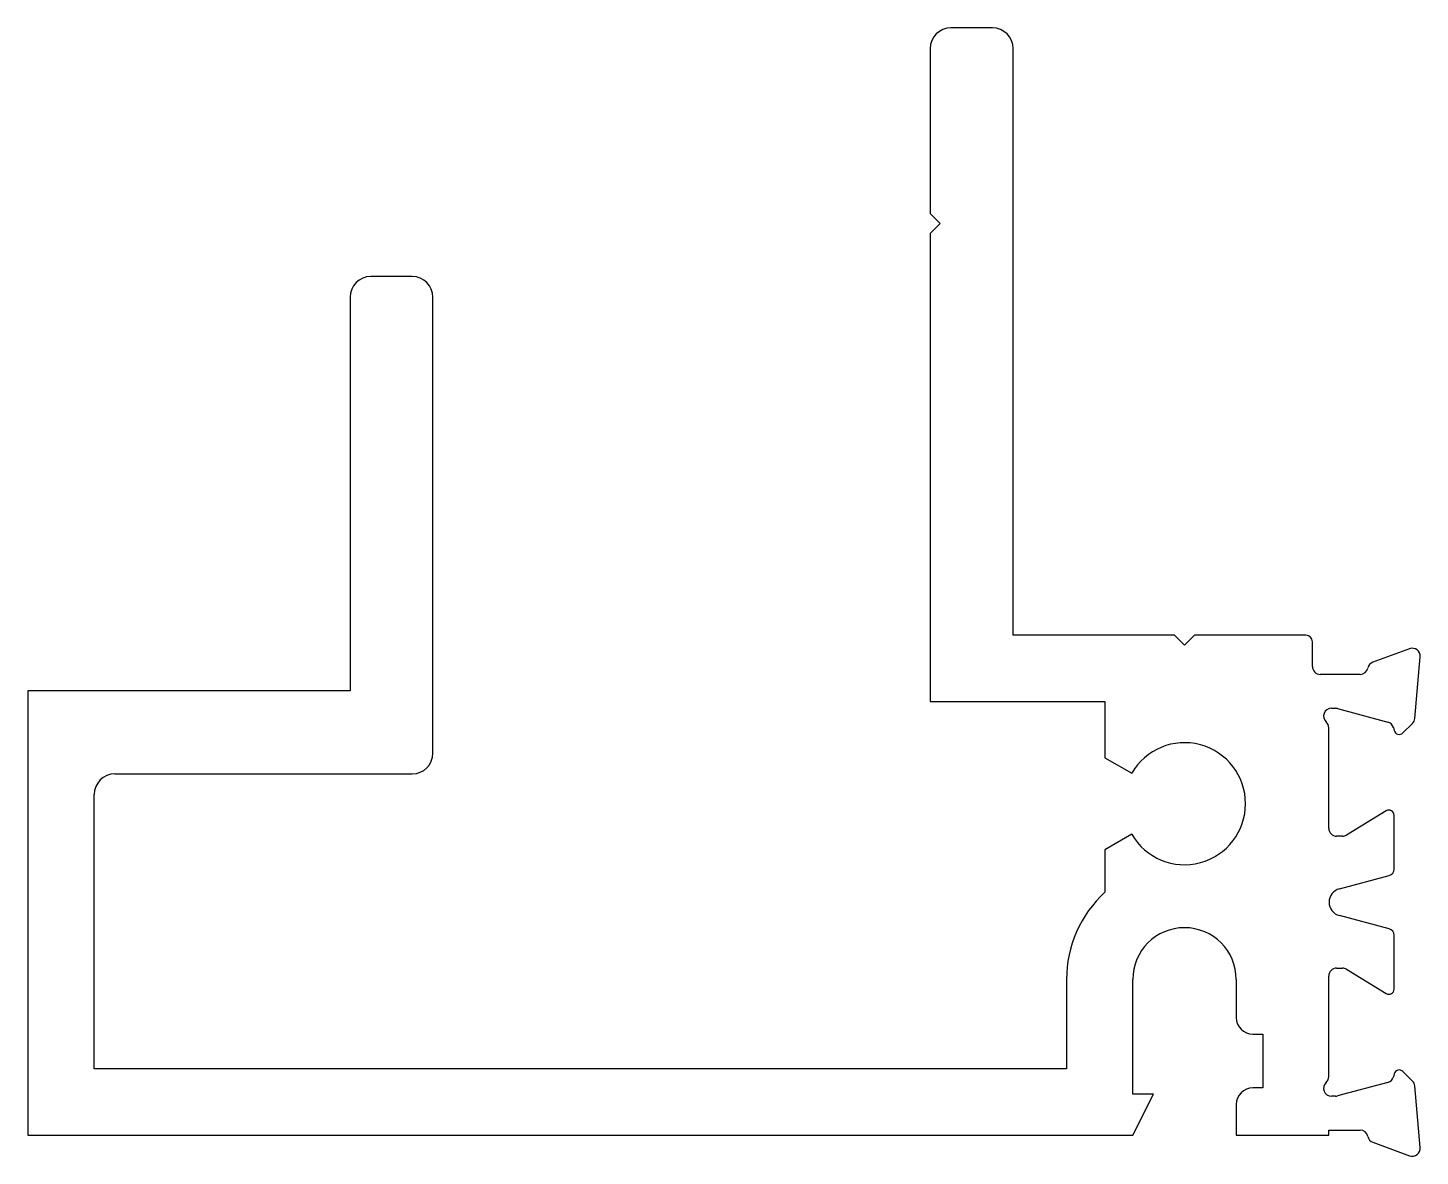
# Model space of a CAD drawing. Extents: x -21.5 to 31.9, y 7.9 to 51.1.
import ezdxf

# ---------------------------------------------------------------- set-up
doc = ezdxf.new("R2010")
doc.units = 0
doc.layers.get('0').update_dxf_attribs({"linetype": 'CONTINUOUS'})

msp = doc.modelspace()

# ---------------------------------------------------------------- linework, layer by layer
for p, q in [((15.466, 51.094), (13.878, 51.094)), ((13.084, 50.3), (13.084, 43.982)), ((16.259, 27.828), (16.259, 50.3)), ((13.084, 43.982), (13.465, 43.601)), ((13.465, 43.601), (13.084, 43.22)), ((13.084, 43.22), (13.084, 25.288)), ((-6.759, 41.569), (-8.347, 41.569)), ((-9.141, 40.775), (-9.141, 25.694)), ((-5.966, 23.313), (-5.966, 40.775)), ((22.446, 27.828), (16.259, 27.828)), ((22.827, 27.447), (22.446, 27.828)), ((23.208, 27.828), (22.827, 27.447)), ((27.479, 27.827), (23.208, 27.828)), ((27.729, 26.631), (27.729, 27.577)), ((31.45, 27.313), (30.04, 26.8)), ((31.645, 24.64), (31.852, 27.005)), ((29.553, 26.331), (28.029, 26.331)), ((-9.141, 25.694), (-21.484, 25.694)), ((-21.484, 25.694), (-21.484, 8.676)), ((13.084, 25.288), (19.779, 25.288)), ((19.779, 25.288), (19.779, 23.136)), ((28.453, 25.031), (28.613, 25.031)), ((28.691, 25.021), (30.617, 24.505)), ((28.353, 20.431), (28.353, 24.284)), ((30.829, 24.293), (30.86, 24.18)), ((31.194, 24.09), (31.558, 24.454)), ((19.779, 23.136), (20.803, 22.545)), ((-18.15, 22.519), (-6.759, 22.519)), ((-18.944, 11.216), (-18.944, 21.725)), ((30.549, 21.102), (29.03, 20.175)), ((30.853, 18.872), (30.853, 20.931)), ((20.803, 20.207), (19.779, 19.616)), ((28.874, 20.131), (28.653, 20.131)), ((19.779, 19.616), (19.779, 17.985)), ((28.758, 18.118), (30.668, 18.63)), ((30.668, 16.578), (28.758, 17.09)), ((30.853, 14.277), (30.853, 16.337)), ((28.653, 15.077), (28.874, 15.077)), ((29.03, 15.033), (30.549, 14.106)), ((18.305, 14.645), (18.305, 11.216)), ((20.845, 10.251), (20.845, 14.645)), ((24.808, 14.645), (24.808, 13.185)), ((28.353, 10.924), (28.353, 14.777)), ((25.443, 12.55), (25.824, 12.55)), ((25.824, 12.55), (25.824, 10.492)), ((18.305, 11.216), (-18.944, 11.216)), ((30.617, 10.703), (28.691, 10.187)), ((30.86, 11.029), (30.829, 10.915)), ((31.558, 10.755), (31.194, 11.118)), ((20.845, 8.676), (21.633, 10.251)), ((21.633, 10.251), (20.845, 10.251)), ((25.824, 10.492), (25.443, 10.492)), ((28.613, 10.177), (28.453, 10.177)), ((31.852, 8.203), (31.645, 10.569)), ((24.808, 9.857), (24.808, 8.676)), ((-21.484, 8.676), (20.845, 8.676)), ((24.808, 8.676), (28.353, 8.676)), ((28.353, 8.676), (28.353, 8.877)), ((28.353, 8.877), (29.553, 8.877)), ((30.04, 8.409), (31.45, 7.895))]:
    msp.add_line(p, q)
for centre, radius, start, end in [((13.878, 50.3), 0.794, 90, 180), ((15.466, 50.3), 0.794, 0, 90), ((-8.347, 40.775), 0.794, 90, 180), ((-6.759, 40.775), 0.794, 360, 90), ((27.479, 27.577), 0.25, 360, 90), ((31.553, 27.031), 0.3, 355, 110), ((30.142, 26.518), 0.3, 110, 169.0957), ((28.029, 26.631), 0.3, 180, 270), ((29.553, 26.631), 0.3, 270, 349.0957), ((28.453, 24.731), 0.3, 90, 228.1897), ((28.613, 24.731), 0.3, 75, 90), ((31.346, 24.666), 0.3, 315, 355), ((28.053, 24.284), 0.3, 0, 48.1897), ((30.54, 24.215), 0.3, 15, 75), ((31.053, 24.231), 0.2, 195, 315), ((22.827, 21.376), 2.337, 210.0111, 149.9885), ((-6.759, 23.313), 0.794, 270, 360), ((-18.15, 21.725), 0.794, 90, 180), ((30.653, 20.931), 0.2, 360, 121.4), ((28.653, 20.431), 0.3, 180, 270), ((28.874, 20.431), 0.3, 270, 301.4), ((30.603, 18.872), 0.25, 285, 0), ((22.827, 14.645), 4.521, 132.385, 180), ((28.896, 17.604), 0.532, 105, 255), ((22.827, 14.645), 1.981, 0, 180), ((30.603, 16.337), 0.25, 360, 75), ((28.653, 14.777), 0.3, 90, 180), ((28.874, 14.777), 0.3, 58.6, 90), ((30.653, 14.277), 0.2, 238.6, 360), ((25.443, 13.185), 0.635, 180, 270), ((28.453, 10.477), 0.3, 131.8103, 270), ((28.053, 10.924), 0.3, 311.8103, 360), ((30.54, 10.993), 0.3, 285, 345), ((31.053, 10.977), 0.2, 45, 165), ((31.346, 10.542), 0.3, 5, 45), ((25.443, 9.857), 0.635, 90, 180), ((28.613, 10.477), 0.3, 270, 285), ((29.553, 8.577), 0.3, 10.9043, 90), ((30.142, 8.69), 0.3, 190.9043, 250), ((31.553, 8.177), 0.3, 250, 5)]:
    msp.add_arc(centre, radius, start, end)

doc.saveas('drawing.dxf')
